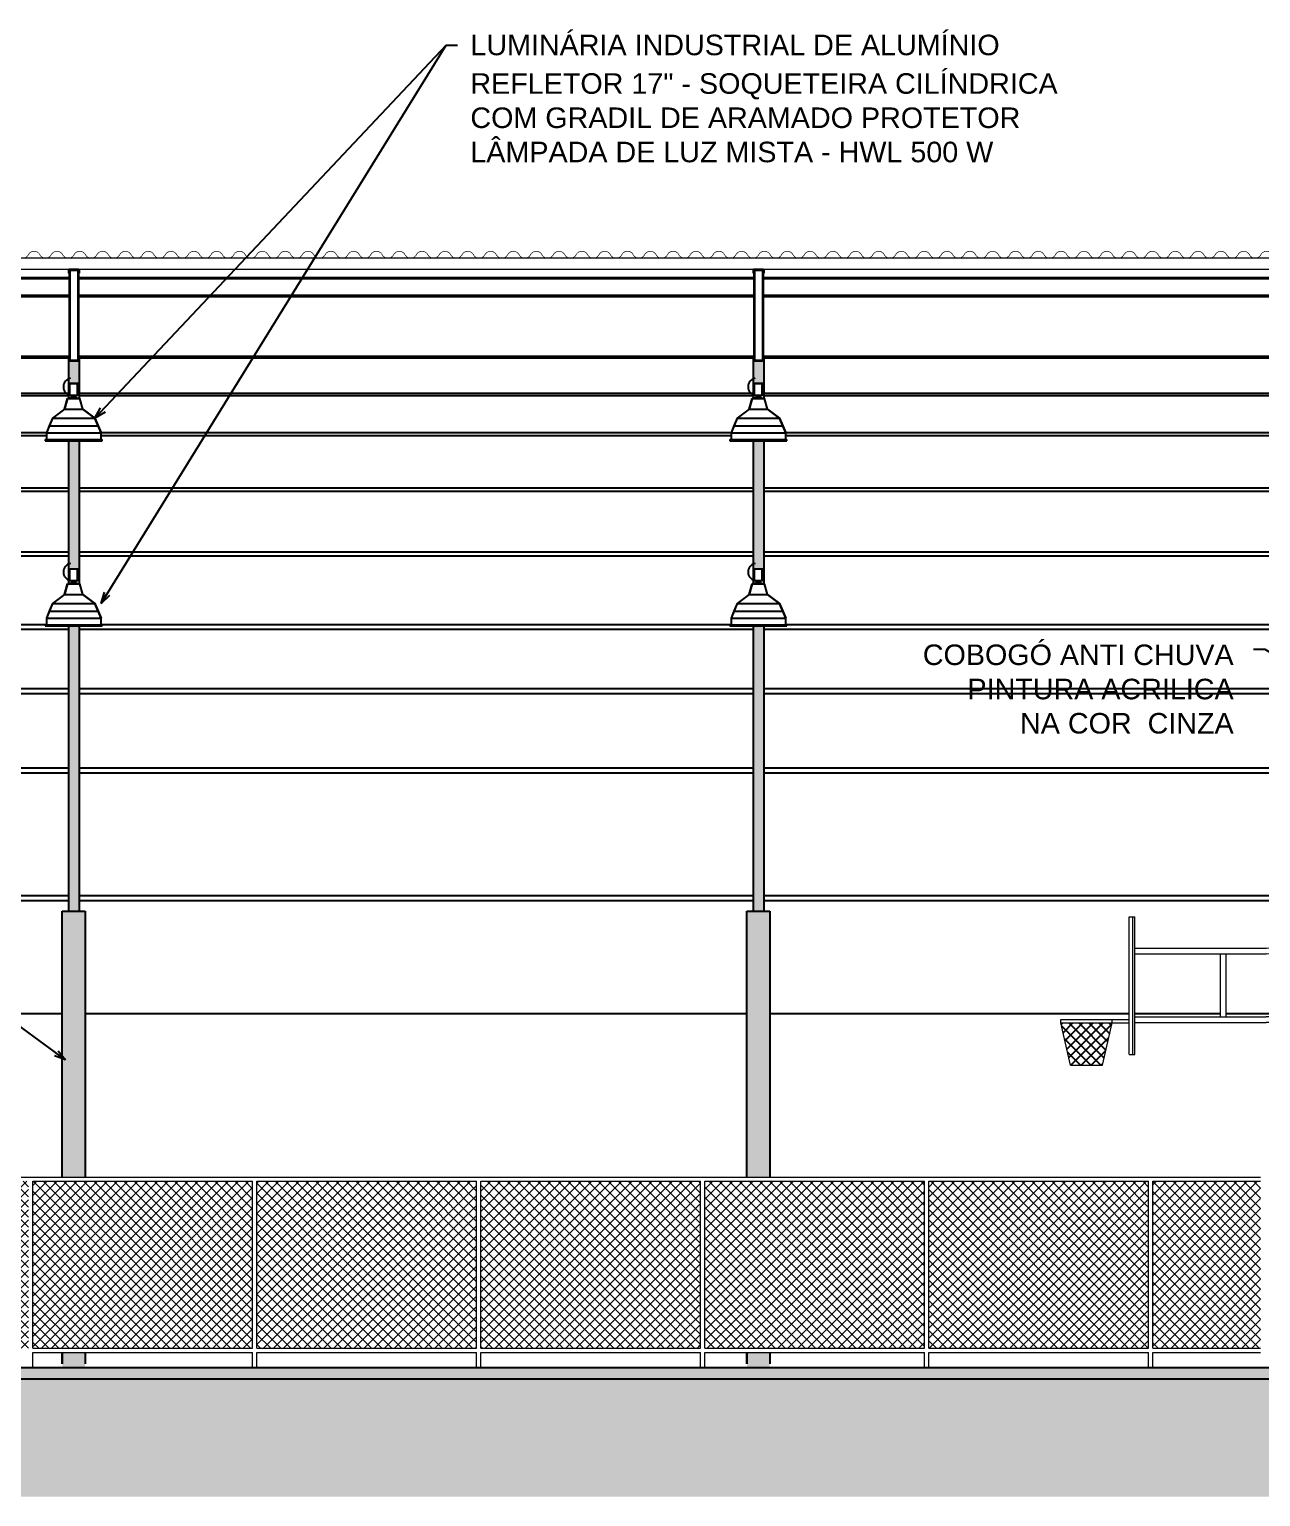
# Model space of a CAD drawing. Header units: inches. Extents: x -64 to 509, y -100 to 268.
# Drawn here: x 15.9 to 26.69, y -69.52 to -56.66 of the extents above; entities that cross this region are included whole.
import ezdxf

# ---------------------------------------------------------------- set-up
doc = ezdxf.new("R2010")
doc.units = ezdxf.units.IN
doc.header["$MEASUREMENT"] = 0
for name, color, linetype in [('0_COR', 1, 'Continuous'), ('ARQ_COBERTA', 2, 'Continuous'), ('ARQ_ESQUADRIA', 3, 'Continuous'), ('ARQ_REBOCO', 4, 'Continuous'), ('ARQ_VISTA0', 8, 'Continuous'), ('ARQ_VISTA1', 1, 'Continuous'), ('COTAS', 1, 'Continuous'), ('HACHURA', 1, 'Continuous'), ('LUMINÁRIA QUADRA', 1, 'Continuous'), ('TXAMB', 2, 'Continuous'), ('VISTA2', 3, 'Continuous')]:
    doc.layers.add(name, color=color, linetype=linetype)
doc.layers.add('A-EST_METAL', color=2, linetype='Continuous', lineweight=9)
doc.layers.add('HAT', color=8, linetype='Continuous', lineweight=15)
doc.styles.add('AMB125', font='verdana.ttf')
doc.styles.add('ROMANS', font='arial.ttf')
doc.dimstyles.new('COTA125$7', dxfattribs={"dimtxt": 0.225, "dimasz": 0.1, "dimexe": 0.15, "dimexo": 0.5, "dimgap": 0.15, "dimtad": 1, "dimzin": 4, "dimdsep": 46, "dimtxsty": 'AMB125', "dimblk": 'ARCHTICK', "dimcen": -0.1, "dimdle": 0.05, "dimclrd": 256, "dimclre": 256, "dimclrt": 3, "dimadec": 0, "dimazin": 0, "dimtfac": 1, "dimtix": 1, "dimtmove": 2, "dimatfit": 3, "dimldrblk": 'OPEN30', "dimfxl": 0.5, "dimfxlon": 1, "dimtvp": 0.5, "dimtfillclr": 2, "dimtolj": 1, "dimtzin": 4, "dimarcsym": 0})

# ---------------------------------------------------------------- blocks, each defined once
blk = doc.blocks.new('TRELIÇA')
at = {"ltscale": 10}
for p, q in [((-0.047, 0), (-0.047, -0.033)), ((-0.047, 0), (0.047, 0)), ((0.042, 0), (-0.042, 0)), ((0.047, 0), (0.047, -0.033)), ((-0.047, -0.033), (-0.041, -0.033)), ((-0.041, -0.006), (-0.041, -0.033)), ((-0.041, -0.006), (0.041, -0.006)), ((-0.041, -0.033), (-0.041, -0.794)), ((-0.035, -0.006), (-0.035, -0.794)), ((0.035, -0.006), (0.035, -0.794)), ((0.041, -0.006), (0.041, -0.033)), ((0.041, -0.033), (0.047, -0.033)), ((0.041, -0.033), (0.041, -0.794)), ((-0.047, -0.767), (-0.041, -0.767)), ((-0.047, -0.767), (-0.047, -0.8)), ((0.041, -0.767), (0.047, -0.767)), ((0.047, -0.767), (0.047, -0.8)), ((-0.047, -0.8), (0.047, -0.8)), ((-0.041, -0.794), (0.041, -0.794))]:
    blk.add_line(p, q, dxfattribs=at)
blk = doc.blocks.new('tabela vista')
at = {"layer": 'COTAS'}
h = blk.add_hatch(dxfattribs=at)
h.set_pattern_fill('ANSI37', color=256, scale=0.5, style=0)
h.set_pattern_definition([(45, (107.18712, -45.548095), (-0.044194174, 0.044194174), []), (135, (107.18712, -45.548095), (-0.044194174, -0.044194174), [])])
h.paths.add_polyline_path([(-2.165, 2.65), (-1.885, 2.65), (-1.8, 3.02), (-2.25, 3.02)])
for points in [[(0.002, 2.575), (0, 2.575), (0, 2.577, 0.414214), (-0.002, 2.575, 1)], [(0, 2.577), (0, 2.575), (0.002, 2.575, 0.414214)]]:
    blk.add_hatch(color=256, dxfattribs=at).paths.add_polyline_path(points)
at = {"color": 2}
for p, q in [((-1.65, 3.95), (-1.6, 3.95)), ((-1.65, 2.745), (-1.65, 3.95)), ((-1.62, 2.745), (-1.62, 3.95)), ((-1.6, 2.745), (-1.6, 3.95)), ((-1.6, 3.675), (-0.45, 3.675)), ((-1.6, 3.625), (-0.45, 3.625)), ((-0.85, 3.075), (-0.85, 3.625)), ((-0.8, 3.075), (-0.8, 3.625)), ((-2.25, 3.05), (-1.65, 3.05)), ((-2.25, 3.02), (-2.25, 3.05)), ((-2.25, 3.02), (-1.65, 3.02)), ((-2.165, 2.65), (-2.25, 3.02)), ((-1.885, 2.65), (-1.8, 3.02)), ((-1.8, 3.02), (-1.8, 3.05)), ((-1.6, 3.075), (-0.45, 3.075)), ((-1.6, 3.025), (-0.45, 3.025)), ((-1.65, 2.745), (-1.6, 2.745)), ((0.95, 0), (0.586, 2.745)), ((1, 0), (0.637, 2.745)), ((-2.165, 2.65), (-1.885, 2.65)), ((0, 0), (0, 2.575)), ((0.05, 0), (0.05, 2.575)), ((0.05, 2.275), (0.648, 2.275)), ((0.05, 2.225), (0.655, 2.225)), ((0.05, 1.075), (0.808, 1.075)), ((0.05, 1.025), (0.814, 1.025))]:
    blk.add_line(p, q, dxfattribs=at)
for radius, start in [(1.1, 8.8904), (1.05, 9.3175), (0.5, 0), (0.45, 0)]:
    blk.add_arc((-0.45, 2.575), radius, start, 90, dxfattribs=at)
at = {"layer": 'COTAS'}
blk.add_circle((0, 2.575), 0.002, dxfattribs=at)
blk = doc.blocks.new('_Open30')
at = {"color": 0, "linetype": 'ByBlock', "lineweight": -2}
for p, q in [((-1, 0.27), (0, 0)), ((0, 0), (-1, -0.27)), ((0, 0), (-1, 0))]:
    blk.add_line(p, q, dxfattribs=at)

msp = doc.modelspace()

# ---------------------------------------------------------------- hatches: boundary and pattern name
at = {"layer": '0_COR'}
h = msp.add_hatch(color=40, dxfattribs=at)
h.paths.add_polyline_path([(16.34, -61.894), (16.246, -61.894), (16.246, -64.393), (16.34, -64.393)])
h.paths.add_polyline_path([(16.34, -60.27), (16.246, -60.27), (16.246, -61.393), (16.34, -61.393)])
h.paths.add_polyline_path([(16.34, -59.57), (16.246, -59.57), (16.246, -59.77), (16.34, -59.77)])
h = msp.add_hatch(color=40, dxfattribs=at)
h.paths.add_polyline_path([(22.34, -61.894), (22.246, -61.894), (22.246, -64.393), (22.34, -64.393)])
h.paths.add_polyline_path([(22.34, -60.27), (22.246, -60.27), (22.246, -61.393), (22.34, -61.393)])
h.paths.add_polyline_path([(22.34, -59.57), (22.246, -59.57), (22.246, -59.77), (22.34, -59.77)])
for points in [[(16.392, -66.724), (16.393, -64.393), (16.192, -64.393), (16.192, -66.724)], [(22.392, -66.724), (22.393, -64.393), (22.192, -64.393), (22.192, -66.724)], [(16.392, -68.393), (16.393, -68.261), (16.192, -68.261), (16.192, -68.393)], [(22.392, -68.393), (22.393, -68.261), (22.192, -68.261), (22.192, -68.393)]]:
    msp.add_hatch(color=40, dxfattribs=at).paths.add_polyline_path(points)
at = {"layer": 'HACHURA'}
h = msp.add_hatch(dxfattribs=at)
h.set_pattern_fill('AR-CONC', color=1, scale=0.02, style=0)
h.set_pattern_definition([(50, (-7.80714, -68.89252), (0.14345204, -0.01255043), [0.015, -0.165]), (355, (-7.80714, -68.89252), (-0.02775027, 0.1504384), [0.012, -0.132]), (100.4514, (-7.79519, -68.89357), (0.1157019, 0.1378879), [0.01274804, -0.1402284]), (46.1842, (-7.80714, -68.85252), (0.2134482, -0.0331038), [0.0225, -0.2475]), (96.6356, (-7.78935, -68.85528), (0.1869325, 0.1948236), [0.019122, -0.2103426]), (351.1842, (-7.80714, -68.85252), (0.1869324, 0.1948237), [0.018, -0.198]), (21, (-7.78714, -68.86252), (0.1193814, -0.08052378), [0.015, -0.165]), (326, (-7.78714, -68.86252), (0.04866307, 0.14503), [0.012, -0.132]), (71.4514, (-7.77719, -68.86923), (0.1680445, 0.0645061), [0.01274804, -0.1402284]), (37.5, (-7.80714, -68.89252), (0.00243197, 0.06657877), [0, -0.1304, 0, -0.134, 0, -0.1325]), (7.5, (-7.80714, -68.89252), (0.05261391, 0.07888234), [0, -0.0764, 0, -0.1274, 0, -0.0505]), (327.5, (-7.85174, -68.89252), (0.10676449, -0.004510974), [0, -0.05, 0, -0.156, 0, -0.207]), (317.5, (-7.87174, -68.89252), (0.11663723, 0.020021), [0, -0.065, 0, -0.1036, 0, -0.147])])
h.paths.add_polyline_path([(28.193, -68.893), (28.393, -68.893), (28.393, -68.393), (-7.807, -68.393), (-7.807, -68.893), (-7.607, -68.893), (-7.607, -68.493), (28.193, -68.493)])
h = msp.add_hatch(dxfattribs=at)
h.set_pattern_fill('EARTH', color=252, angle=45, style=0)
h.set_pattern_definition([(45, (-9.2141, -69.5245), (3e-17, 0.3535534), [0.25, -0.25]), (45, (-9.2804, -69.4582), (3e-17, 0.3535534), [0.25, -0.25]), (45, (-9.3467, -69.39191), (3e-17, 0.3535534), [0.25, -0.25]), (135, (-9.3467, -69.34772), (-0.3535534, 6e-17), [0.25, -0.25]), (135, (-9.2804, -69.28143), (-0.3535534, 6e-17), [0.25, -0.25]), (135, (-9.2141, -69.21514), (-0.3535534, 6e-17), [0.25, -0.25])])
h.paths.add_polyline_path([(-2.336, -68.635), (-2.336, -68.613), (-2.778, -68.625), (-2.825, -68.635)], flags=16)
h.paths.add_polyline_path([(-4.207, -68.493), (-4.207, -68.893), (-4.357, -68.893), (-4.357, -68.493), (-7.607, -68.493), (-7.607, -68.893), (-7.807, -68.893), (-7.807, -68.593), (-9.214, -68.593), (-9.214, -69.524), (30.079, -69.524), (30.079, -68.593), (28.393, -68.593), (28.393, -68.893), (28.193, -68.893), (28.193, -68.493)])
at = {"layer": 'HAT'}
h = msp.add_hatch(dxfattribs=at)
h.set_pattern_fill('ANSI37', color=162, scale=0.5, style=0)
h.paths.add_polyline_path([(4.119, -66.761), (2.193, -66.761), (2.193, -68.224), (4.119, -68.224)])
h.paths.add_polyline_path([(6.082, -66.761), (4.156, -66.761), (4.156, -68.224), (6.082, -68.224)])
h.paths.add_polyline_path([(8.045, -66.761), (6.119, -66.761), (6.119, -68.224), (8.045, -68.224)])
h.paths.add_polyline_path([(10.008, -66.761), (8.082, -66.761), (8.082, -68.224), (10.008, -68.224)])
h.paths.add_polyline_path([(11.971, -66.761), (10.393, -66.761), (10.393, -68.224), (11.971, -68.224)])
h.paths.add_polyline_path([(10.393, -66.761), (10.045, -66.761), (10.045, -68.224), (10.393, -68.224)])
h.paths.add_polyline_path([(13.935, -66.761), (12.008, -66.761), (12.008, -68.224), (13.935, -68.224)])
h.paths.add_polyline_path([(15.898, -66.761), (13.971, -66.761), (13.971, -68.224), (15.898, -68.224)])
h.paths.add_polyline_path([(17.861, -66.761), (15.935, -66.761), (15.935, -68.224), (17.861, -68.224)])
h.paths.add_polyline_path([(19.824, -66.761), (17.898, -66.761), (17.898, -68.224), (19.824, -68.224)])
h.paths.add_polyline_path([(21.787, -66.761), (19.861, -66.761), (19.861, -68.224), (21.787, -68.224)])
h.paths.add_polyline_path([(23.75, -66.761), (21.824, -66.761), (21.824, -68.224), (23.75, -68.224)])
h.paths.add_polyline_path([(25.713, -66.761), (23.787, -66.761), (23.787, -68.224), (25.713, -68.224)])
h.paths.add_polyline_path([(26.693, -66.761), (25.75, -66.761), (25.75, -68.224), (26.693, -68.224)])
h.paths.add_polyline_path([(2.156, -68.224), (2.156, -66.761), (0.193, -66.761), (0.193, -68.224)])
h.paths.add_polyline_path([(10.327, -67.764), (11.64, -67.764), (11.64, -68.096), (10.327, -68.096)])
h.paths.add_polyline_path([(14.734, -68.072), (15.718, -68.072), (15.718, -67.778), (14.734, -67.778)], flags=16)
h.paths.add_polyline_path([(-0.267, -66.445), (-0.267, -66.724), (0.143, -66.724)])
h.paths.add_polyline_path([(-1.462, -66.168), (-1.456, -66.118), (-0.857, -66.118), (-0.857, -66.168)], flags=17)
h.paths.add_polyline_path([(-0.807, -66.014), (-0.807, -66.723), (-0.601, -66.723), (-0.567, -66.338), (-0.374, -66.338)])
edge = h.paths.add_edge_path()
edge.add_arc((-0.357, -65.818), 1.1, 166.029, 171.1096)
edge.add_line((-1.444, -65.648), (-1.586, -66.724))
edge.add_line((-1.586, -66.724), (-1.807, -66.724))
edge.add_line((-1.807, -66.724), (-1.807, -65.266))
edge.add_line((-1.807, -65.266), (-1.425, -65.552))
edge = h.paths.add_edge_path()
edge.add_arc((-0.357, -65.818), 1.05, 167.1816, 170.6825)
edge.add_line((-1.393, -65.648), (-1.536, -66.724))
edge.add_line((-1.536, -66.724), (-0.857, -66.723))
edge.add_line((-0.857, -66.723), (-0.857, -65.976))
edge.add_line((-0.857, -65.976), (-1.381, -65.585))
h.paths.add_polyline_path([(27.977, -66.761), (28.171, -68.224), (28.193, -68.224), (28.193, -66.761)])
h.paths.add_polyline_path([(27.713, -67.318), (28, -67.318), (27.927, -66.761), (27.713, -66.761)])
h.paths.add_polyline_path([(28.007, -67.368), (27.713, -67.368), (27.713, -68.224), (28.121, -68.224)])
h.paths.add_polyline_path([(27.193, -68.224), (27.193, -66.761), (27.04, -66.761), (27.168, -68.224)])
h.paths.add_polyline_path([(27.243, -67.368), (27.243, -68.224), (27.676, -68.224), (27.676, -67.368)])
h.paths.add_polyline_path([(27.243, -66.761), (27.243, -67.318), (27.676, -67.318), (27.676, -66.761)])

# ---------------------------------------------------------------- linework, layer by layer
at = {"layer": 'A-EST_METAL', "ltscale": 10}
for p, q in [((29.293, -58.67), (-8.697, -58.67)), ((29.293, -58.77), (-8.697, -58.77))]:
    msp.add_line(p, q, dxfattribs=at)
at = {"layer": 'ARQ_COBERTA', "color": 3}
for p, q in [((15.996, -58.64), (15.996, -58.64)), ((16.096, -58.64), (16.096, -58.64)), ((16.196, -58.64), (16.196, -58.64)), ((16.296, -58.64), (16.296, -58.64)), ((16.396, -58.64), (16.396, -58.64)), ((16.496, -58.64), (16.496, -58.64)), ((16.596, -58.64), (16.596, -58.64)), ((16.696, -58.64), (16.696, -58.64)), ((16.796, -58.64), (16.796, -58.64)), ((16.896, -58.64), (16.896, -58.64)), ((16.996, -58.64), (16.996, -58.64)), ((17.096, -58.64), (17.096, -58.64)), ((17.196, -58.64), (17.196, -58.64)), ((17.296, -58.64), (17.296, -58.64)), ((17.396, -58.64), (17.396, -58.64)), ((17.496, -58.64), (17.496, -58.64)), ((17.596, -58.64), (17.596, -58.64)), ((17.696, -58.64), (17.696, -58.64)), ((17.796, -58.64), (17.796, -58.64)), ((17.896, -58.64), (17.896, -58.64)), ((17.996, -58.64), (17.996, -58.64)), ((18.096, -58.64), (18.096, -58.64)), ((18.196, -58.64), (18.196, -58.64)), ((18.296, -58.64), (18.296, -58.64)), ((18.396, -58.64), (18.396, -58.64)), ((18.496, -58.64), (18.496, -58.64)), ((18.596, -58.64), (18.596, -58.64)), ((18.696, -58.64), (18.696, -58.64)), ((18.796, -58.64), (18.796, -58.64)), ((18.896, -58.64), (18.896, -58.64)), ((18.996, -58.64), (18.996, -58.64)), ((19.096, -58.64), (19.096, -58.64)), ((19.196, -58.64), (19.196, -58.64)), ((19.296, -58.64), (19.296, -58.64)), ((19.396, -58.64), (19.396, -58.64)), ((19.496, -58.64), (19.496, -58.64)), ((19.596, -58.64), (19.596, -58.64)), ((19.696, -58.64), (19.696, -58.64)), ((19.796, -58.64), (19.796, -58.64)), ((19.896, -58.64), (19.896, -58.64)), ((19.996, -58.64), (19.996, -58.64)), ((20.096, -58.64), (20.096, -58.64)), ((20.196, -58.64), (20.196, -58.64)), ((20.296, -58.64), (20.296, -58.64)), ((20.396, -58.64), (20.396, -58.64)), ((20.496, -58.64), (20.496, -58.64)), ((20.596, -58.64), (20.596, -58.64)), ((20.696, -58.64), (20.696, -58.64)), ((20.796, -58.64), (20.796, -58.64)), ((20.896, -58.64), (20.896, -58.64)), ((20.996, -58.64), (20.996, -58.64)), ((21.096, -58.64), (21.096, -58.64)), ((21.196, -58.64), (21.196, -58.64)), ((21.296, -58.64), (21.296, -58.64)), ((21.396, -58.64), (21.396, -58.64)), ((21.496, -58.64), (21.496, -58.64)), ((21.596, -58.64), (21.596, -58.64)), ((21.696, -58.64), (21.696, -58.64)), ((21.796, -58.64), (21.796, -58.64)), ((21.896, -58.64), (21.896, -58.64)), ((21.996, -58.64), (21.996, -58.64)), ((22.096, -58.64), (22.096, -58.64)), ((22.196, -58.64), (22.196, -58.64)), ((22.296, -58.64), (22.296, -58.64)), ((22.396, -58.64), (22.396, -58.64)), ((22.496, -58.64), (22.496, -58.64)), ((22.596, -58.64), (22.596, -58.64)), ((22.696, -58.64), (22.696, -58.64)), ((22.796, -58.64), (22.796, -58.64)), ((22.896, -58.64), (22.896, -58.64)), ((22.996, -58.64), (22.996, -58.64)), ((23.096, -58.64), (23.096, -58.64)), ((23.196, -58.64), (23.196, -58.64)), ((23.296, -58.64), (23.296, -58.64)), ((23.396, -58.64), (23.396, -58.64)), ((23.496, -58.64), (23.496, -58.64)), ((23.596, -58.64), (23.596, -58.64)), ((23.696, -58.64), (23.696, -58.64)), ((23.796, -58.64), (23.796, -58.64)), ((23.896, -58.64), (23.896, -58.64)), ((23.996, -58.64), (23.996, -58.64)), ((24.096, -58.64), (24.096, -58.64)), ((24.196, -58.64), (24.196, -58.64)), ((24.296, -58.64), (24.296, -58.64)), ((24.396, -58.64), (24.396, -58.64)), ((24.496, -58.64), (24.496, -58.64)), ((24.596, -58.64), (24.596, -58.64)), ((24.696, -58.64), (24.696, -58.64)), ((24.796, -58.64), (24.796, -58.64)), ((24.896, -58.64), (24.896, -58.64)), ((24.996, -58.64), (24.996, -58.64)), ((25.096, -58.64), (25.096, -58.64)), ((25.196, -58.64), (25.196, -58.64)), ((25.296, -58.64), (25.296, -58.64)), ((25.396, -58.64), (25.396, -58.64)), ((25.496, -58.64), (25.496, -58.64)), ((25.596, -58.64), (25.596, -58.64)), ((25.696, -58.64), (25.696, -58.64)), ((25.796, -58.64), (25.796, -58.64)), ((25.896, -58.64), (25.896, -58.64)), ((25.996, -58.64), (25.996, -58.64)), ((26.096, -58.64), (26.096, -58.64)), ((26.196, -58.64), (26.196, -58.64)), ((26.296, -58.64), (26.296, -58.64)), ((26.396, -58.64), (26.396, -58.64)), ((26.496, -58.64), (26.496, -58.64)), ((26.596, -58.64), (26.596, -58.64))]:
    msp.add_line(p, q, dxfattribs=at)
at = {"layer": 'ARQ_COBERTA', "color": 3, "const_width": 0.006}
for points in [[(15.696, -58.64, -0.6), (15.796, -58.64, 0.6), (15.896, -58.64, -0.6), (15.996, -58.64, 0.6), (16.096, -58.64)], [(16.096, -58.64, -0.6), (16.196, -58.64, 0.6), (16.296, -58.64, -0.6), (16.396, -58.64, 0.6), (16.496, -58.64)], [(16.496, -58.64, -0.6), (16.596, -58.64, 0.6), (16.696, -58.64, -0.6), (16.796, -58.64, 0.6), (16.896, -58.64)], [(16.896, -58.64, -0.6), (16.996, -58.64, 0.6), (17.096, -58.64, -0.6), (17.196, -58.64, 0.6), (17.296, -58.64)], [(17.296, -58.64, -0.6), (17.396, -58.64, 0.6), (17.496, -58.64, -0.6), (17.596, -58.64, 0.6), (17.696, -58.64)], [(17.696, -58.64, -0.6), (17.796, -58.64, 0.6), (17.896, -58.64, -0.6), (17.996, -58.64, 0.6), (18.096, -58.64)], [(18.096, -58.64, -0.6), (18.196, -58.64, 0.6), (18.296, -58.64, -0.6), (18.396, -58.64, 0.6), (18.496, -58.64)], [(18.496, -58.64, -0.6), (18.596, -58.64, 0.6), (18.696, -58.64, -0.6), (18.796, -58.64, 0.6), (18.896, -58.64)], [(18.896, -58.64, -0.6), (18.996, -58.64, 0.6), (19.096, -58.64, -0.6), (19.196, -58.64, 0.6), (19.296, -58.64)], [(19.296, -58.64, -0.6), (19.396, -58.64, 0.6), (19.496, -58.64, -0.6), (19.596, -58.64, 0.6), (19.696, -58.64)], [(19.696, -58.64, -0.6), (19.796, -58.64, 0.6), (19.896, -58.64, -0.6), (19.996, -58.64, 0.6), (20.096, -58.64)], [(20.096, -58.64, -0.6), (20.196, -58.64, 0.6), (20.296, -58.64, -0.6), (20.396, -58.64, 0.6), (20.496, -58.64)], [(20.496, -58.64, -0.6), (20.596, -58.64, 0.6), (20.696, -58.64, -0.6), (20.796, -58.64, 0.6), (20.896, -58.64)], [(20.896, -58.64, -0.6), (20.996, -58.64, 0.6), (21.096, -58.64, -0.6), (21.196, -58.64, 0.6), (21.296, -58.64)], [(21.296, -58.64, -0.6), (21.396, -58.64, 0.6), (21.496, -58.64, -0.6), (21.596, -58.64, 0.6), (21.696, -58.64)], [(21.696, -58.64, -0.6), (21.796, -58.64, 0.6), (21.896, -58.64, -0.6), (21.996, -58.64, 0.6), (22.096, -58.64)], [(22.096, -58.64, -0.6), (22.196, -58.64, 0.6), (22.296, -58.64, -0.6), (22.396, -58.64, 0.6), (22.496, -58.64)], [(22.496, -58.64, -0.6), (22.596, -58.64, 0.6), (22.696, -58.64, -0.6), (22.796, -58.64, 0.6), (22.896, -58.64)], [(22.896, -58.64, -0.6), (22.996, -58.64, 0.6), (23.096, -58.64, -0.6), (23.196, -58.64, 0.6), (23.296, -58.64)], [(23.296, -58.64, -0.6), (23.396, -58.64, 0.6), (23.496, -58.64, -0.6), (23.596, -58.64, 0.6), (23.696, -58.64)], [(23.696, -58.64, -0.6), (23.796, -58.64, 0.6), (23.896, -58.64, -0.6), (23.996, -58.64, 0.6), (24.096, -58.64)], [(24.096, -58.64, -0.6), (24.196, -58.64, 0.6), (24.296, -58.64, -0.6), (24.396, -58.64, 0.6), (24.496, -58.64)], [(24.496, -58.64, -0.6), (24.596, -58.64, 0.6), (24.696, -58.64, -0.6), (24.796, -58.64, 0.6), (24.896, -58.64)], [(24.896, -58.64, -0.6), (24.996, -58.64, 0.6), (25.096, -58.64, -0.6), (25.196, -58.64, 0.6), (25.296, -58.64)], [(25.296, -58.64, -0.6), (25.396, -58.64, 0.6), (25.496, -58.64, -0.6), (25.596, -58.64, 0.6), (25.696, -58.64)], [(25.696, -58.64, -0.6), (25.796, -58.64, 0.6), (25.896, -58.64, -0.6), (25.996, -58.64, 0.6), (26.096, -58.64)], [(26.096, -58.64, -0.6), (26.196, -58.64, 0.6), (26.296, -58.64, -0.6), (26.396, -58.64, 0.6), (26.496, -58.64)], [(26.496, -58.64, -0.6), (26.596, -58.64, 0.6), (26.696, -58.64, -0.6), (26.796, -58.64, 0.6), (26.896, -58.64)]]:
    msp.add_lwpolyline(points, format="xyb", dxfattribs=at)
at = {"layer": 'ARQ_REBOCO', "ltscale": 10}
for p, q in [((-7.807, -68.393), (28.393, -68.393)), ((-4.207, -68.493), (28.193, -68.493))]:
    msp.add_line(p, q, dxfattribs=at)
at = {"layer": 'ARQ_VISTA0'}
for p, q in [((16.193, -65.293), (10.393, -65.293)), ((22.193, -65.293), (16.393, -65.293)), ((25.543, -65.293), (22.393, -65.293)), ((26.343, -65.293), (25.593, -65.293)), ((27.652, -65.293), (26.393, -65.293))]:
    msp.add_line(p, q, dxfattribs=at)
at = {"layer": 'ARQ_VISTA1', "color": 251, "ltscale": 10}
for p, q in [((10.334, -58.84), (16.252, -58.84)), ((10.334, -58.848), (16.252, -58.848)), ((16.334, -58.84), (22.252, -58.84)), ((16.334, -58.848), (22.252, -58.848)), ((22.334, -58.84), (28.252, -58.84)), ((22.334, -58.848), (28.252, -58.848)), ((10.334, -58.994), (16.252, -58.994)), ((10.334, -59.005), (16.252, -59.005)), ((16.334, -58.994), (22.252, -58.994)), ((16.334, -59.005), (22.252, -59.005)), ((22.334, -58.994), (28.252, -58.994)), ((22.334, -59.005), (28.252, -59.005)), ((16.252, -59.531), (10.334, -59.531)), ((22.252, -59.531), (16.334, -59.531)), ((28.252, -59.531), (22.334, -59.531)), ((16.252, -59.548), (10.334, -59.548)), ((22.252, -59.548), (16.334, -59.548)), ((28.246, -59.548), (22.334, -59.548)), ((10.34, -59.853), (16.246, -59.853)), ((10.34, -59.874), (16.246, -59.874)), ((16.34, -59.853), (22.246, -59.853)), ((16.34, -59.874), (22.246, -59.874)), ((22.34, -59.853), (28.193, -59.853)), ((22.34, -59.874), (28.193, -59.874)), ((16.054, -60.201), (10.531, -60.201)), ((16.053, -60.227), (10.532, -60.227)), ((22.054, -60.201), (16.531, -60.201)), ((22.053, -60.227), (16.532, -60.227)), ((28.193, -60.201), (22.531, -60.201)), ((28.193, -60.227), (22.532, -60.227)), ((16.246, -60.685), (10.34, -60.685)), ((22.246, -60.685), (16.34, -60.685)), ((28.193, -60.685), (22.34, -60.685)), ((16.246, -60.716), (10.34, -60.716)), ((22.246, -60.716), (16.34, -60.716)), ((28.193, -60.716), (22.34, -60.716)), ((16.246, -61.247), (10.34, -61.247)), ((16.246, -61.283), (10.34, -61.283)), ((22.246, -61.247), (16.34, -61.247)), ((22.246, -61.283), (16.34, -61.283)), ((28.193, -61.247), (22.34, -61.247)), ((28.193, -61.283), (22.34, -61.283)), ((16.246, -61.925), (10.34, -61.925)), ((16.053, -61.884), (10.532, -61.884)), ((22.246, -61.925), (16.34, -61.925)), ((22.053, -61.884), (16.532, -61.884)), ((28.193, -61.925), (22.34, -61.925)), ((28.193, -61.884), (22.532, -61.884)), ((16.246, -62.444), (10.34, -62.444)), ((16.246, -62.489), (10.34, -62.489)), ((22.246, -62.444), (16.34, -62.444)), ((22.246, -62.489), (16.34, -62.489)), ((28.193, -62.444), (22.34, -62.444)), ((28.193, -62.489), (22.34, -62.489)), ((16.246, -63.139), (10.34, -63.139)), ((22.246, -63.139), (16.34, -63.139)), ((28.193, -63.139), (22.34, -63.139)), ((16.246, -63.183), (10.34, -63.183)), ((22.246, -63.183), (16.34, -63.183)), ((28.193, -63.183), (22.34, -63.183)), ((16.246, -64.258), (10.34, -64.258)), ((22.246, -64.258), (16.34, -64.258)), ((28.193, -64.258), (22.34, -64.258)), ((16.246, -64.303), (10.34, -64.303)), ((22.246, -64.303), (16.34, -64.303)), ((28.193, -64.303), (22.34, -64.303))]:
    msp.add_line(p, q, dxfattribs=at)
at = {"layer": 'HAT', "color": 1}
for p, q in [((13.947, -66.724), (15.935, -66.724)), ((15.911, -66.724), (17.898, -66.724)), ((17.874, -66.724), (19.861, -66.724)), ((19.837, -66.724), (21.824, -66.724)), ((21.8, -66.724), (23.787, -66.724)), ((23.763, -66.724), (25.75, -66.724)), ((25.726, -66.724), (26.693, -66.724))]:
    msp.add_line(p, q, dxfattribs=at)
at = {"layer": 'HAT'}
for p, q in [((15.935, -68.224), (15.935, -66.761)), ((15.935, -66.761), (17.861, -66.761)), ((17.861, -68.224), (17.861, -66.761)), ((17.898, -68.224), (17.898, -66.761)), ((17.898, -66.761), (19.824, -66.761)), ((19.824, -68.224), (19.824, -66.761)), ((19.861, -68.224), (19.861, -66.761)), ((19.861, -66.761), (21.787, -66.761)), ((21.787, -68.224), (21.787, -66.761)), ((21.824, -68.224), (21.824, -66.761)), ((21.824, -66.761), (23.75, -66.761)), ((23.75, -68.224), (23.75, -66.761)), ((23.787, -68.224), (23.787, -66.761)), ((23.787, -66.761), (25.713, -66.761)), ((25.713, -68.224), (25.713, -66.761)), ((25.75, -68.224), (25.75, -66.761)), ((25.75, -66.761), (26.693, -66.761)), ((15.935, -68.224), (17.861, -68.224)), ((15.935, -68.393), (15.935, -68.261)), ((15.935, -68.261), (17.861, -68.261)), ((17.861, -68.393), (17.861, -68.261)), ((17.898, -68.224), (19.824, -68.224)), ((17.898, -68.393), (17.898, -68.261)), ((17.898, -68.261), (19.824, -68.261)), ((19.824, -68.393), (19.824, -68.261)), ((19.861, -68.224), (21.787, -68.224)), ((19.861, -68.393), (19.861, -68.261)), ((19.861, -68.261), (21.787, -68.261)), ((21.787, -68.393), (21.787, -68.261)), ((21.824, -68.224), (23.75, -68.224)), ((21.824, -68.393), (21.824, -68.261)), ((21.824, -68.261), (23.75, -68.261)), ((23.75, -68.393), (23.75, -68.261)), ((23.787, -68.224), (25.713, -68.224)), ((23.787, -68.393), (23.787, -68.261)), ((23.787, -68.261), (25.713, -68.261)), ((25.713, -68.393), (25.713, -68.261)), ((25.75, -68.224), (26.693, -68.224)), ((25.75, -68.393), (25.75, -68.261)), ((25.75, -68.261), (26.693, -68.261))]:
    msp.add_line(p, q, dxfattribs=at)
at = {"layer": 'LUMINÁRIA QUADRA', "ltscale": 0.03}
for p, q in [((16.34, -59.77), (16.246, -59.77)), ((16.257, -59.773), (16.257, -59.77)), ((16.329, -59.773), (16.257, -59.773)), ((16.26, -59.874), (16.26, -59.773)), ((16.326, -59.874), (16.326, -59.773)), ((16.329, -59.773), (16.329, -59.77)), ((22.34, -59.77), (22.246, -59.77)), ((22.257, -59.773), (22.257, -59.77)), ((22.329, -59.773), (22.257, -59.773)), ((22.26, -59.874), (22.26, -59.773)), ((22.326, -59.874), (22.326, -59.773)), ((22.329, -59.773), (22.329, -59.77)), ((16.213, -59.993), (16.239, -59.9)), ((16.239, -59.9), (16.346, -59.9)), ((16.257, -59.876), (16.257, -59.874)), ((16.329, -59.874), (16.257, -59.874)), ((16.269, -59.89), (16.316, -59.89)), ((16.269, -59.9), (16.269, -59.89)), ((16.315, -59.89), (16.27, -59.89)), ((16.279, -59.89), (16.279, -59.876)), ((16.306, -59.89), (16.306, -59.876)), ((16.316, -59.9), (16.316, -59.89)), ((16.329, -59.876), (16.329, -59.874)), ((16.372, -59.993), (16.346, -59.9)), ((22.213, -59.993), (22.239, -59.9)), ((22.239, -59.9), (22.346, -59.9)), ((22.257, -59.876), (22.257, -59.874)), ((22.329, -59.874), (22.257, -59.874)), ((22.269, -59.89), (22.316, -59.89)), ((22.269, -59.9), (22.269, -59.89)), ((22.315, -59.89), (22.27, -59.89)), ((22.279, -59.89), (22.279, -59.876)), ((22.306, -59.89), (22.306, -59.876)), ((22.316, -59.9), (22.316, -59.89)), ((22.329, -59.876), (22.329, -59.874)), ((22.372, -59.993), (22.346, -59.9)), ((16.213, -59.993), (16.106, -60.073)), ((16.213, -59.993), (16.372, -59.993)), ((16.372, -59.993), (16.479, -60.073)), ((22.213, -59.993), (22.106, -60.073)), ((22.213, -59.993), (22.372, -59.993)), ((22.372, -59.993), (22.479, -60.073)), ((16.078, -60.14), (16.054, -60.202)), ((16.106, -60.073), (16.078, -60.14)), ((16.078, -60.14), (16.506, -60.14)), ((16.106, -60.073), (16.479, -60.073)), ((16.479, -60.073), (16.506, -60.14)), ((16.506, -60.14), (16.532, -60.202)), ((22.078, -60.14), (22.054, -60.202)), ((22.106, -60.073), (22.078, -60.14)), ((22.078, -60.14), (22.506, -60.14)), ((22.106, -60.073), (22.479, -60.073)), ((22.479, -60.073), (22.506, -60.14)), ((22.506, -60.14), (22.532, -60.202)), ((16.042, -60.26), (16.543, -60.26)), ((16.042, -60.26), (16.042, -60.27)), ((16.042, -60.27), (16.543, -60.27)), ((16.053, -60.202), (16.053, -60.26)), ((16.053, -60.202), (16.054, -60.202)), ((16.053, -60.202), (16.532, -60.202)), ((16.532, -60.26), (16.532, -60.202)), ((16.543, -60.27), (16.543, -60.26)), ((22.042, -60.26), (22.543, -60.26)), ((22.042, -60.26), (22.042, -60.27)), ((22.042, -60.27), (22.543, -60.27)), ((22.053, -60.202), (22.053, -60.26)), ((22.053, -60.202), (22.054, -60.202)), ((22.053, -60.202), (22.532, -60.202)), ((22.532, -60.26), (22.532, -60.202)), ((22.543, -60.27), (22.543, -60.26)), ((16.246, -61.393), (16.34, -61.393)), ((16.257, -61.396), (16.257, -61.393)), ((16.329, -61.396), (16.257, -61.396)), ((16.26, -61.497), (16.26, -61.396)), ((16.326, -61.497), (16.326, -61.396)), ((16.329, -61.396), (16.329, -61.393)), ((22.246, -61.393), (22.34, -61.393)), ((22.257, -61.396), (22.257, -61.393)), ((22.329, -61.396), (22.257, -61.396)), ((22.26, -61.497), (22.26, -61.396)), ((22.326, -61.497), (22.326, -61.396)), ((22.329, -61.396), (22.329, -61.393)), ((16.213, -61.617), (16.239, -61.524)), ((16.239, -61.524), (16.346, -61.524)), ((16.257, -61.5), (16.257, -61.497)), ((16.329, -61.497), (16.257, -61.497)), ((16.269, -61.513), (16.316, -61.513)), ((16.269, -61.524), (16.269, -61.513)), ((16.315, -61.513), (16.27, -61.513)), ((16.279, -61.513), (16.279, -61.5)), ((16.306, -61.513), (16.306, -61.5)), ((16.316, -61.524), (16.316, -61.513)), ((16.329, -61.5), (16.329, -61.497)), ((16.372, -61.617), (16.346, -61.524)), ((22.213, -61.617), (22.239, -61.524)), ((22.239, -61.524), (22.346, -61.524)), ((22.257, -61.5), (22.257, -61.497)), ((22.329, -61.497), (22.257, -61.497)), ((22.269, -61.513), (22.316, -61.513)), ((22.269, -61.524), (22.269, -61.513)), ((22.315, -61.513), (22.27, -61.513)), ((22.279, -61.513), (22.279, -61.5)), ((22.306, -61.513), (22.306, -61.5)), ((22.316, -61.524), (22.316, -61.513)), ((22.329, -61.5), (22.329, -61.497)), ((22.372, -61.617), (22.346, -61.524)), ((16.106, -61.697), (16.078, -61.764)), ((16.213, -61.617), (16.106, -61.697)), ((16.106, -61.697), (16.479, -61.697)), ((16.213, -61.617), (16.372, -61.617)), ((16.372, -61.617), (16.479, -61.697)), ((16.479, -61.697), (16.506, -61.764)), ((22.106, -61.697), (22.078, -61.764)), ((22.213, -61.617), (22.106, -61.697)), ((22.106, -61.697), (22.479, -61.697)), ((22.213, -61.617), (22.372, -61.617)), ((22.372, -61.617), (22.479, -61.697)), ((22.479, -61.697), (22.506, -61.764)), ((16.053, -61.825), (16.053, -61.883)), ((16.053, -61.825), (16.054, -61.825)), ((16.053, -61.825), (16.532, -61.825)), ((16.078, -61.764), (16.054, -61.825)), ((16.078, -61.763), (16.506, -61.763)), ((16.506, -61.764), (16.532, -61.825)), ((16.532, -61.883), (16.532, -61.825)), ((22.053, -61.825), (22.053, -61.883)), ((22.053, -61.825), (22.054, -61.825)), ((22.053, -61.825), (22.532, -61.825)), ((22.078, -61.764), (22.054, -61.825)), ((22.078, -61.763), (22.506, -61.763)), ((22.506, -61.764), (22.532, -61.825)), ((22.532, -61.883), (22.532, -61.825)), ((16.042, -61.883), (16.543, -61.883)), ((16.042, -61.883), (16.042, -61.894)), ((16.042, -61.894), (16.543, -61.894)), ((16.543, -61.894), (16.543, -61.883)), ((22.042, -61.883), (22.543, -61.883)), ((22.042, -61.883), (22.042, -61.894)), ((22.042, -61.894), (22.543, -61.894)), ((22.543, -61.894), (22.543, -61.883))]:
    msp.add_line(p, q, dxfattribs=at)
for points in [[(16.239, -59.9), (16.213, -59.993), (16.106, -60.073), (16.053, -60.202), (16.053, -60.27), (16.532, -60.27), (16.532, -60.202), (16.479, -60.073), (16.372, -59.993), (16.346, -59.9), (16.239, -59.9)], [(22.239, -59.9), (22.213, -59.993), (22.106, -60.073), (22.053, -60.202), (22.053, -60.27), (22.532, -60.27), (22.532, -60.202), (22.479, -60.073), (22.372, -59.993), (22.346, -59.9), (22.239, -59.9)], [(16.239, -61.524), (16.213, -61.617), (16.106, -61.697), (16.053, -61.825), (16.053, -61.894), (16.532, -61.894), (16.532, -61.825), (16.479, -61.697), (16.372, -61.617), (16.346, -61.524), (16.239, -61.524)], [(22.239, -61.524), (22.213, -61.617), (22.106, -61.697), (22.053, -61.825), (22.053, -61.894), (22.532, -61.894), (22.532, -61.825), (22.479, -61.697), (22.372, -61.617), (22.346, -61.524), (22.239, -61.524)]]:
    msp.add_lwpolyline(points, dxfattribs=at)
for centre in [(16.28, -59.798), (22.28, -59.798), (16.28, -61.421), (22.28, -61.421)]:
    msp.add_arc(centre, 0.0771, 101.8985, 258.1015, dxfattribs=at)
at = {"layer": 'VISTA2', "color": 2}
for p, q in [((16.246, -59.57), (16.246, -59.9)), ((16.34, -59.57), (16.34, -59.9)), ((22.246, -59.57), (22.246, -59.9)), ((22.34, -59.57), (22.34, -59.9)), ((16.246, -60.27), (16.246, -61.524)), ((16.34, -60.27), (16.34, -61.524)), ((22.246, -60.27), (22.246, -61.524)), ((22.34, -60.27), (22.34, -61.524)), ((16.246, -61.894), (16.246, -64.393)), ((16.34, -61.894), (16.34, -64.393)), ((22.246, -61.894), (22.246, -64.393)), ((22.34, -61.894), (22.34, -64.393)), ((16.193, -66.724), (16.193, -64.393)), ((16.193, -64.393), (16.394, -64.393)), ((16.393, -64.393), (16.393, -66.724)), ((22.193, -66.724), (22.193, -64.393)), ((22.193, -64.393), (22.394, -64.393)), ((22.393, -64.393), (22.393, -66.724)), ((16.193, -68.36), (16.193, -68.261)), ((16.193, -68.261), (16.193, -68.36)), ((16.393, -68.261), (16.393, -68.36)), ((22.193, -68.36), (22.193, -68.261)), ((22.193, -68.261), (22.193, -68.36)), ((22.393, -68.261), (22.393, -68.36))]:
    msp.add_line(p, q, dxfattribs=at)

# ---------------------------------------------------------------- block references
at = {"layer": 'ARQ_ESQUADRIA'}
for p in [(16.293, -58.77), (22.293, -58.77)]:
    msp.add_blockref('TRELIÇA', p, dxfattribs=at)
at = {"layer": 'HAT'}
msp.add_blockref('tabela vista', (27.193, -68.393), dxfattribs=at)

# ---------------------------------------------------------------- texts
at = {"layer": 'TXAMB', "char_height": 0.18, "style": 'ROMANS'}
for s, insert, attachment_point in [('LUMINÁRIA INDUSTRIAL DE ALUMÍNIO ', (19.769, -56.803), 4), ('REFLETOR 17" - SOQUETEIRA CILÍNDRICA\\PCOM GRADIL DE ARAMADO PROTETOR\\PLÂMPADA DE LUZ MISTA - HWL 500 W  ', (19.769, -57.441), 4), ('COBOGÓ ANTI CHUVA\\PPINTURA ACRILICA\\PNA COR  CINZA', (26.458, -62.839), 9)]:
    msp.add_mtext(s, dxfattribs=dict(at, insert=insert, attachment_point=attachment_point))

# ---------------------------------------------------------------- leaders
at = {"layer": 'COTAS', "annotation_type": 0, "has_hookline": 1, "hookline_direction": 0}
for points in [[(16.479, -60.073), (19.556, -56.803), (19.656, -56.803)], [(16.532, -61.697), (19.556, -56.803), (19.656, -56.803)]]:
    msp.add_leader(points, dimstyle='COTA125$7', override={"dimtad": 0}, dxfattribs=at)
at = {"layer": 'COTAS', "annotation_type": 0, "has_hookline": 1, "hookline_direction": 0, "horizontal_direction": (-1, 0, 0)}
for points in [[(28.28, -63.014), (26.733, -62.101), (26.633, -62.101)], [(16.22, -65.697), (15.038, -64.831), (14.938, -64.831)]]:
    msp.add_leader(points, dimstyle='COTA125$7', override={"dimtad": 0}, dxfattribs=at)

doc.saveas('drawing.dxf')
